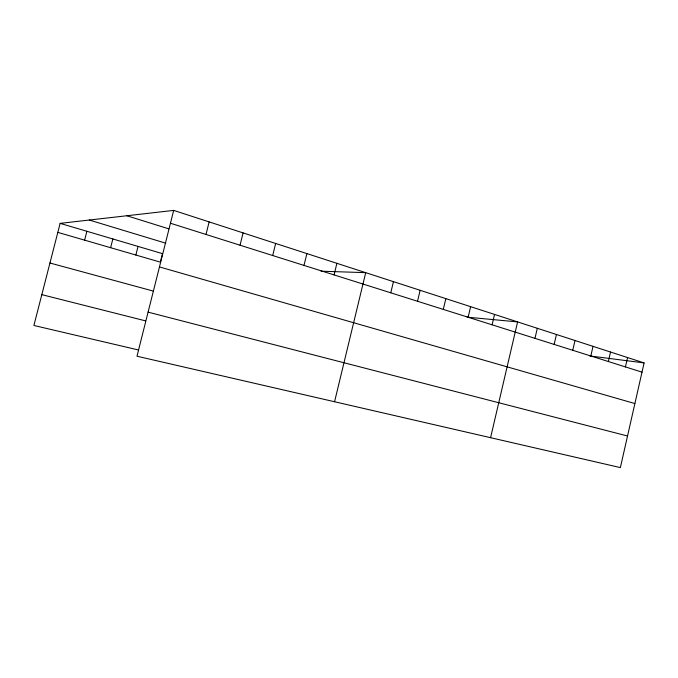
<?xml version="1.0" encoding="UTF-8"?>
<svg xmlns="http://www.w3.org/2000/svg" width="678" height="678" viewBox="0 0 678 678"><rect width="100%" height="100%" fill="white"/><g stroke="black" fill="none" stroke-linecap="round" stroke-linejoin="round"><path stroke-width="1.02" d="M644.1 362.916L620.37 467.6L136.998 356.221L173.687 210.4L644.1 362.916L589.809 355.95M608.369 361.527L610.539 352.035M625.43 366.917L627.557 357.552M572.757 350.28L575.003 340.517M590.818 355.984L593.03 346.356M554.146 344.407L556.443 334.5M490.584 437.691L517.602 321.906L467.049 317.151M534.976 338.356L537.315 328.296M492.092 324.813L494.533 314.423M443.293 309.397L445.844 298.642M468.134 317.245L470.625 306.676M417.529 301.261L420.14 290.303M390.774 292.811L393.452 281.65M334.568 401.74L365.722 272.658L321.058 271.192M334.076 274.912L336.89 263.318M272.683 255.521L275.658 243.461M303.998 265.412L306.888 253.589M240.046 245.216L243.097 232.91M206.002 234.461L209.138 221.892M135.854 255.03L138.032 246.411M110.624 247.707L112.845 238.961M84.623 240.156L86.894 231.283M173.687 210.4L60.139 223.367L33.9 325.474L138.261 349.924M41.824 294.65L145.567 320.872M148.092 312.143L627.531 436.005M49.952 263.005L153.075 291.031M159.466 266.929L634.888 403.554M57.825 232.376L160.347 262.14L162.483 253.648L60.139 223.367M89.293 220.036L165.779 243.199M126.837 215.748L168.856 228.859M170.458 223.24L642.007 372.154"/></g></svg>
